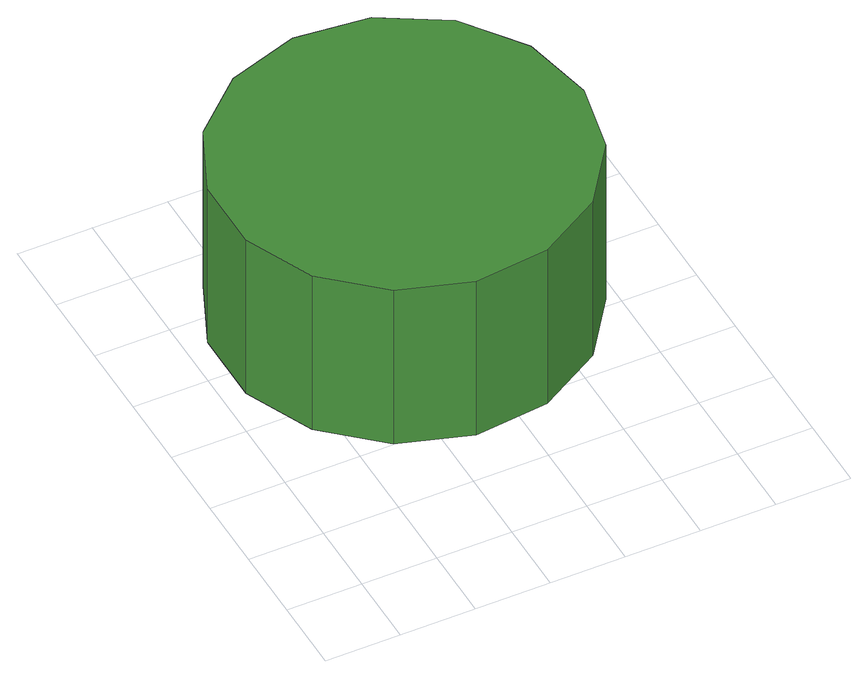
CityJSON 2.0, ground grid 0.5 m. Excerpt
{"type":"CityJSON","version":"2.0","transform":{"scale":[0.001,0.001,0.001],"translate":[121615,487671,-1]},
"CityObjects":{
"tree1":{"type":"SolitaryVegetationObject","attributes":{"function":"something"},"geometry":[{"type":"MultiSurface","lod":"1","boundaries":[[[0,1,2,3,4,5,6,7,8,9,10,11,12,13,14]],[[15,16,17,18,19,20,21,22,23,24,25,26,27,28,29]],[[0,29,28,1]],[[1,28,27,2]],[[2,27,26,3]],[[3,26,25,4]],[[4,25,24,5]],[[5,24,23,6]],[[6,23,22,7]],[[7,22,21,8]],[[8,21,20,9]],[[9,20,19,10]],[[10,19,18,11]],[[11,18,17,12]],[[12,17,16,13]],[[13,16,15,14]],[[14,15,29,0]]]}]}
},
"vertices":[
[2529,2048,1988],[2425,2537,1988],[2131,2942,1988],[1698,3192,1988],[1200,3244,1988],[725,3090,1988],[353,2755,1988],[150,2298,1988],[150,1798,1988],[353,1341,1988],[725,1006,1988],[1200,852,1988],[1698,904,1988],[2131,1154,1988],[2425,1559,1988],[2425,1559,751],[2131,1154,751],[1698,904,751],[1200,852,751],[725,1006,751],[353,1341,751],[150,1798,751],[150,2298,751],[353,2755,751],[725,3090,751],[1200,3244,751],[1698,3192,751],[2131,2942,751],[2425,2537,751],[2529,2048,751]
]}
